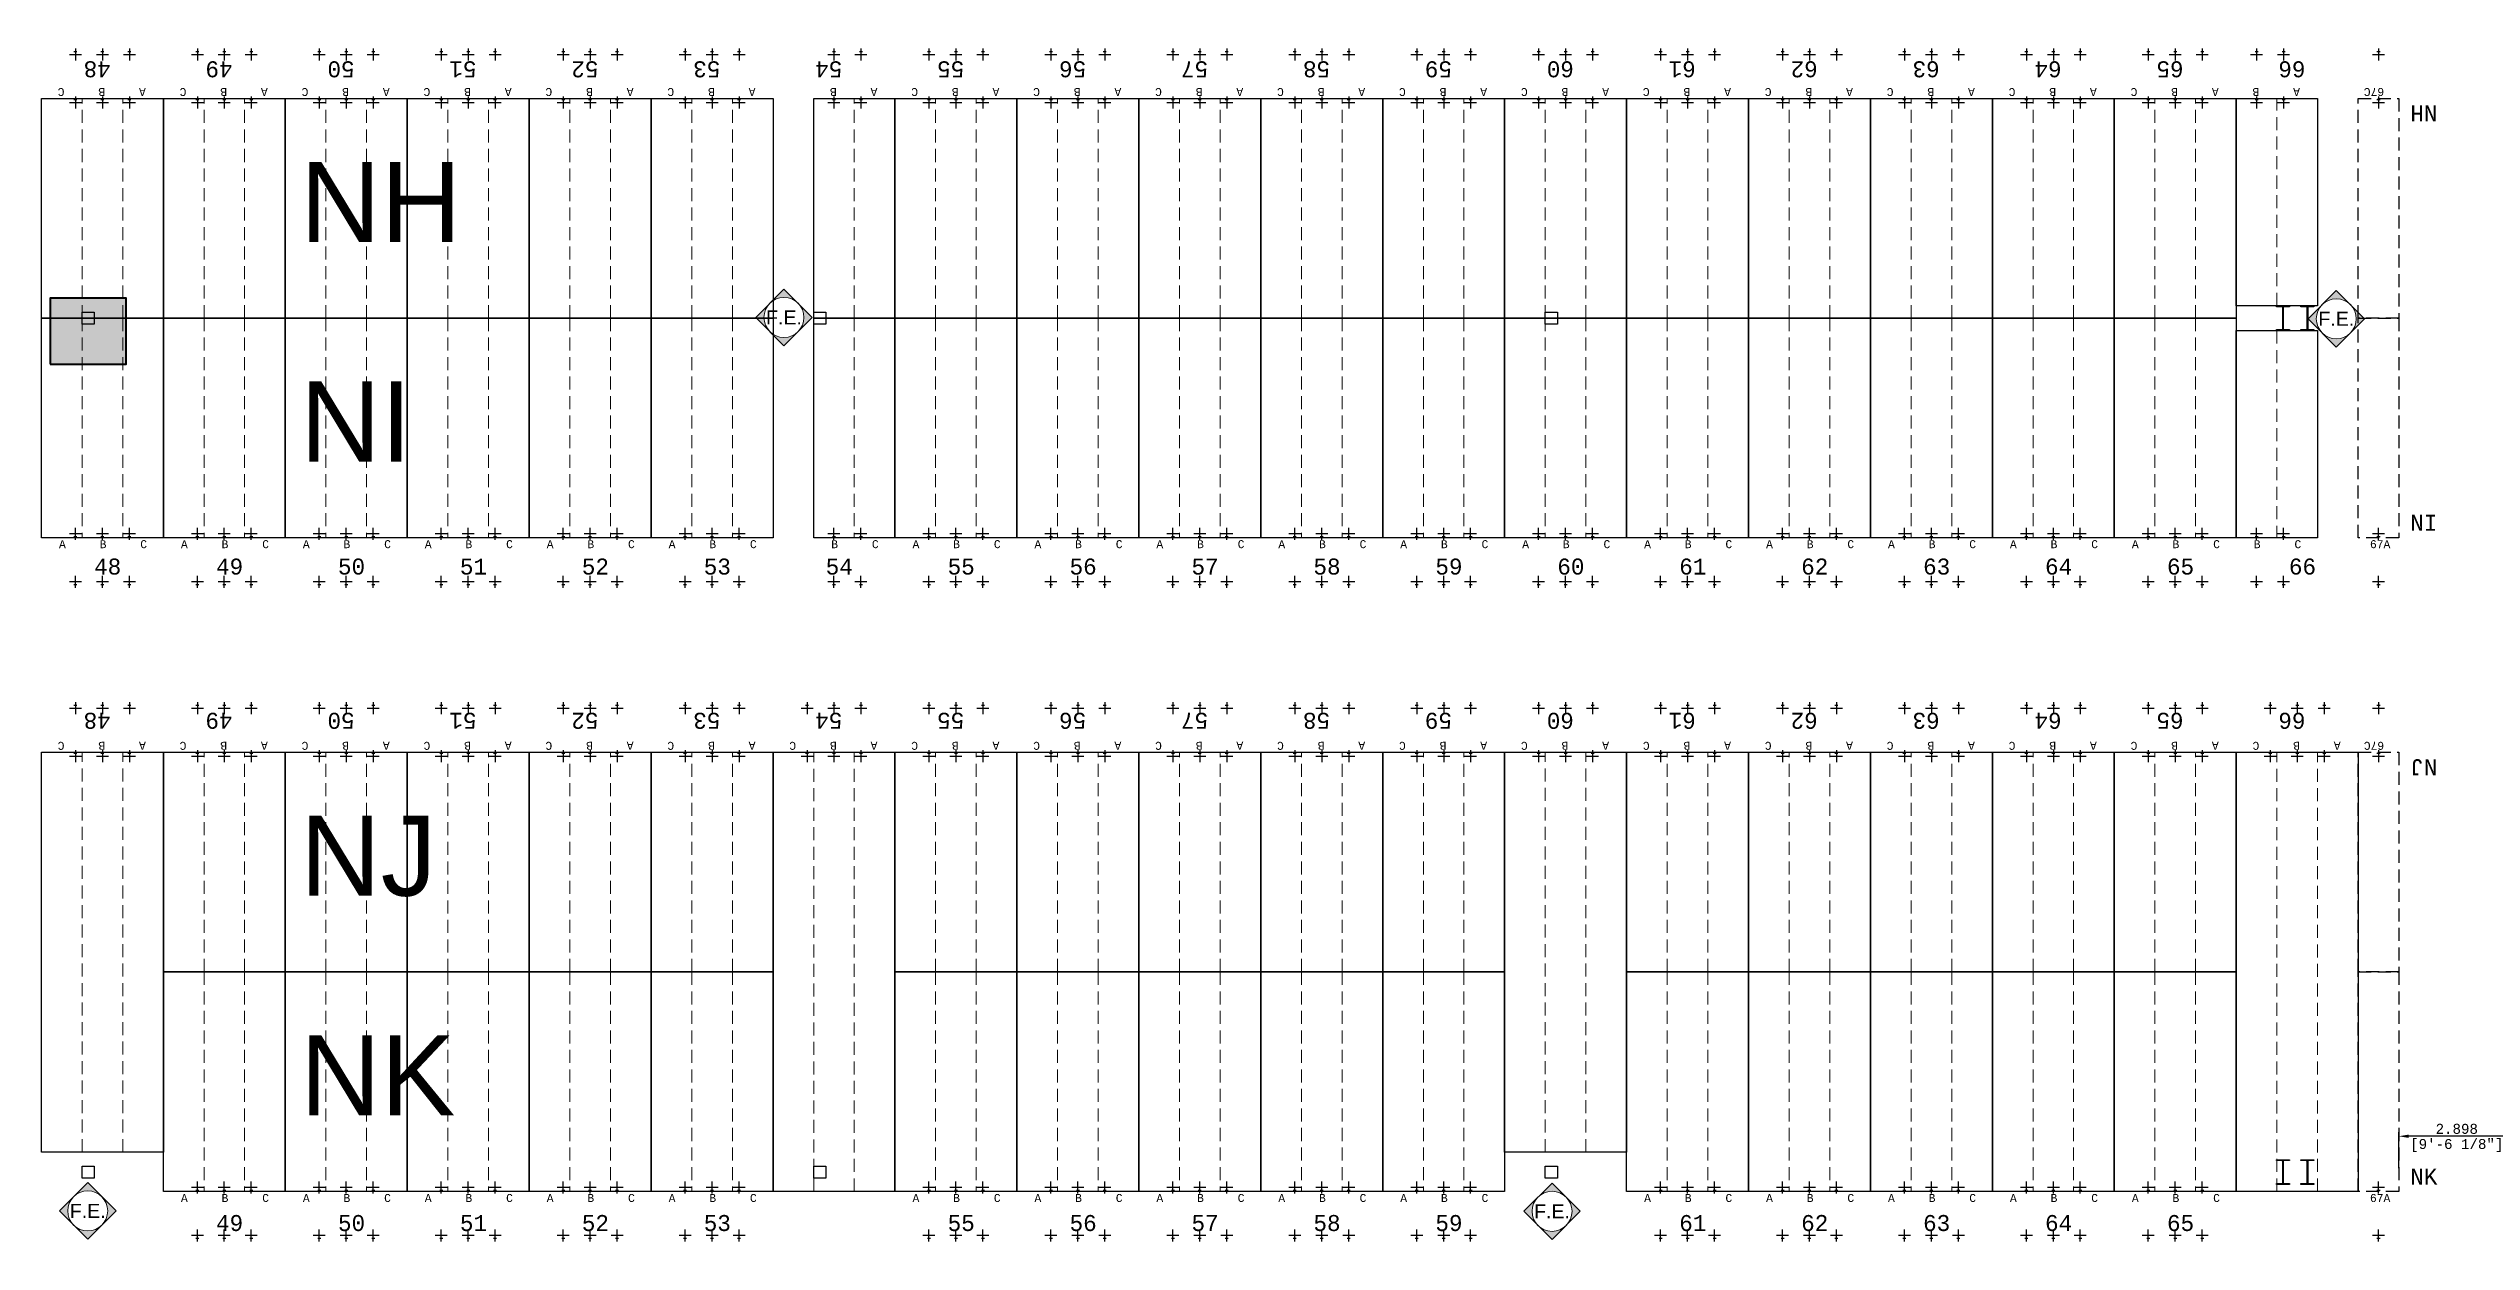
# Model space of a CAD drawing. Header units: inches. Extents: x -233729 to 737493, y -275239 to 196021.
# Drawn here: x 509794 to 570363, y 38634 to 68443 of the extents above; entities that cross this region are included whole.
import ezdxf
from ezdxf.enums import TextEntityAlignment as Align

# ---------------------------------------------------------------- set-up
doc = ezdxf.new("R2010")
doc.units = ezdxf.units.IN
doc.header["$MEASUREMENT"] = 0
doc.linetypes.add('DASHED', pattern=[0.75, 0.5, -0.25])
for name, color, linetype in [('_FL_NEW WH_WALLS', 1, 'Continuous'), ('Bin location transponder', 250, 'Continuous'), ('WF exist equipment', 6, 'Continuous'), ('WF_numbers', 6, 'Continuous')]:
    doc.layers.add(name, color=color, linetype=linetype)
for name, color, linetype, lineweight in [('WF buffer', 1, 'DASHED', 30), ('WF dimensions', 3, 'Continuous', 30), ('WF dimentions', 3, 'Continuous', 30), ('WF transponder', 3, 'Continuous', 30), ('WF_bay', 5, 'Continuous', 30), ('WF_sketch_stock_areas', 30, 'Continuous', 30), ('WF_text', 252, 'Continuous', 30)]:
    doc.layers.add(name, color=color, linetype=linetype, lineweight=lineweight)
doc.styles.add('ARIAL', font='arial.ttf')
doc.styles.add('WF_txt', font='consola.ttf')
doc.styles.add('WF_txt_notes', font='arial.ttf')
doc.dimstyles.new('DIM_50', dxfattribs={"dimscale": 50, "dimtxt": 5, "dimasz": 5, "dimexe": 2, "dimexo": 2, "dimgap": 1.1, "dimtad": 1, "dimtoh": 1, "dimdec": 3, "dimlfac": 0.001, "dimdsep": 46, "dimtxsty": 'WF_txt', "dimcen": 3, "dimclrd": 256, "dimclre": 256, "dimclrt": 7, "dimadec": 1, "dimazin": 0, "dimtfac": 1, "dimtdec": 3, "dimtmove": 0, "dimatfit": 3, "dimfxl": 10, "dimtolj": 1, "dimtzin": 0, "dimlwd": -1, "dimlwe": -1, "dimarcsym": 0})

# ---------------------------------------------------------------- blocks, each defined once
blk = doc.blocks.new('A$C61e42c62')
at = {"layer": '_FL_NEW WH_WALLS'}
for points in [[(3258.00000028126, 5273.945361435413), (3246.000000281259, 5273.945361431688), (3246.000000281259, 5285.945361431688), (3258.00000028126, 5285.945361431688)], [(3978.000000281259, 5273.945361431688), (3966.00000028126, 5273.945361435413), (3966.00000028126, 5285.945361431688), (3978.000000281259, 5285.945361431688)], [(4698.000000281259, 5273.945361431688), (4686.00000028126, 5273.945361431688), (4686.00000028126, 5285.945361431688), (4698.000000281259, 5285.945361431688)], [(3258.00000028126, 4433.945361431688), (3246.000000281259, 4433.945361435413), (3246.000000281259, 4445.945361431688), (3258.00000028126, 4445.945361435413)], [(3978.000000281259, 4433.945361435413), (3966.000000283122, 4433.945361431688), (3966.00000028126, 4445.945361435413), (3978.000000281259, 4445.945361431688)], [(4698.000000281259, 4433.945361431688), (4686.000000283121, 4433.945361435413), (4686.000000283121, 4445.945361431688), (4698.000000281259, 4445.945361431688)]]:
    blk.add_lwpolyline(points, close=True, dxfattribs=at)
for points in [[(5412.00000028126, 5292.185361430049), (5418.427500281483, 5292.185361433774), (5418.427500281483, 5291.225361429155), (5413.092500280589, 5291.225361432879, 0.4142135623730951), (5412.302500281483, 5290.435361433774), (5412.302500281483, 5269.455361433327, 0.4142135623730951), (5413.092500282452, 5268.665361430496), (5418.427500281483, 5268.665361430496), (5418.427500281483, 5267.705361433328), (5405.572500282898, 5267.705361433328), (5405.572500282898, 5268.665361430496), (5410.90750028193, 5268.665361430496, 0.4142135623730951), (5411.697500281036, 5269.455361433327), (5411.697500282898, 5290.435361433774, 0.4142135623730951), (5410.90750028193, 5291.225361429155), (5405.572500282898, 5291.225361432879), (5405.572500281036, 5292.185361430049), (5412.00000028126, 5292.185361430049)], [(5436.00000028126, 5292.185361433774), (5442.427500283345, 5292.185361430049), (5442.427500283345, 5291.225361429155), (5437.092500282452, 5291.225361432879, 0.4142135623730951), (5436.302500283346, 5290.435361430048), (5436.30250027962, 5269.455361433327, 0.4142135623730951), (5437.092500280589, 5268.665361430496), (5442.427500281483, 5268.665361430496), (5442.427500283345, 5267.705361437053), (5429.572500282898, 5267.705361433328), (5429.572500281036, 5268.665361434221), (5434.907500283792, 5268.665361430496, 0.4142135623730951), (5435.697500281036, 5269.455361433327), (5435.697500281036, 5290.435361433774, 0.4142135623730951), (5434.907500283792, 5291.225361432879), (5429.572500282898, 5291.225361432879), (5429.572500281036, 5292.185361430049), (5436.00000028126, 5292.185361433774)], [(5412.00000028126, 4452.185361433774), (5418.427500281483, 4452.185361433774), (5418.427500281483, 4451.225361432879), (5413.092500282452, 4451.225361432879, 0.4142135623730951), (5412.302500283345, 4450.435361430049), (5412.302500281483, 4429.455361433327, 0.4142135623730951), (5413.092500282452, 4428.665361434221), (5418.427500281483, 4428.665361434221), (5418.427500281483, 4427.705361433328), (5405.572500281036, 4427.705361433328), (5405.572500281036, 4428.665361434221), (5410.90750028193, 4428.665361434221, 0.4142135623730951), (5411.697500282898, 4429.455361433327), (5411.697500281036, 4450.435361430049, 0.4142135623730951), (5410.90750028193, 4451.225361432879), (5405.572500281036, 4451.225361432879), (5405.572500281036, 4452.185361433774), (5412.00000028126, 4452.185361433774)], [(5436.00000028126, 4452.185361433774), (5442.427500281483, 4452.185361433774), (5442.427500283345, 4451.225361432879), (5437.092500282452, 4451.225361432879, 0.4142135623730951), (5436.302500281483, 4450.435361430049), (5436.302500283346, 4429.455361433327, 0.4142135623730951), (5437.092500282452, 4428.665361434221), (5442.427500283345, 4428.665361434221), (5442.427500283345, 4427.705361433328), (5429.572500282898, 4427.705361433328), (5429.572500282898, 4428.665361434221), (5434.90750028193, 4428.665361434221, 0.4142135623730951), (5435.697500282898, 4429.455361433327), (5435.697500282898, 4450.435361433775, 0.4142135623730951), (5434.907500280067, 4451.225361432879), (5429.572500282898, 4451.225361432879), (5429.572500282898, 4452.185361433774), (5436.00000028126, 4452.185361433774)]]:
    blk.add_lwpolyline(points, format="xyb", dxfattribs=at)
blk = doc.blocks.new('Bin location transponder')
at = {"layer": 'Bin location transponder', "color": 3, "lineweight": 30}
for p, q in [((-600, 0), (600, 0)), ((-150, 300), (150, 300)), ((0, 600), (0, -600))]:
    blk.add_line(p, q, dxfattribs=at)
blk = doc.blocks.new('WF 10x18ft bay')
at = {"layer": 'WF_bay', "linetype": 'DASHED', "lineweight": 5, "ltscale": 650}
for p, q in [((1015.99999833107, 5486.400000327824), (1015.99999833107, 0)), ((2031.999998331071, 5486.400000625849), (2031.999998331071, 0))]:
    blk.add_line(p, q, dxfattribs=at)
at = {"layer": 'WF_bay'}
blk.add_lwpolyline([(-1.668929599e-06, 5486.400000029802), (3047.999998331071, 5486.399999970197), (3047.999999940396, 0), (0, 0)], close=True, dxfattribs=at)
at = {"layer": 'WF transponder', "xscale": 0.25, "yscale": 0.25, "zscale": 0.25, "rotation": 180.0000000062352}
for p in [(849.9999999701978, 100), (1523.999999970198, 100), (2197.999999970198, 100), (849.9999999701978, -1100), (1523.999999970198, -1100), (2197.999999970198, -1100)]:
    blk.add_blockref('Bin location transponder', p, dxfattribs=at)
at = {"layer": 'WF_numbers', "linetype": 'DASHED', "char_height": 200, "attachment_point": 1, "rotation": 1.0275998055671315e-09, "style": 'WF_txt'}
for s, insert in [('A', (439.4118607044218, -62.35349732637406, -723.2652933599893)), ('B', (1455.411860585212, -62.3534973859787, -723.2652933599893)), ('C', (2471.411860406399, -62.3534973859787, -723.2652933599893))]:
    blk.add_mtext_dynamic_manual_height_columns(s, width=423.5307577799235, gutter_width=2117.653788942844, heights=[0], dxfattribs=dict(at, insert=insert))
blk = doc.blocks.new('WF 10x36ft bay')
at = {"layer": 'WF_bay', "linetype": 'DASHED', "lineweight": 5, "ltscale": 650}
for p, q in [((1015.999998271465, 10972.80000013024), (1015.999998271465, 0)), ((2031.999998271465, 10972.80000029029), (2031.999998486042, 3.97364298e-08))]:
    blk.add_line(p, q, dxfattribs=at)
at = {"layer": 'WF_bay'}
blk.add_lwpolyline([(-1.7285346985e-06, 10972.79999997019), (3047.999998271465, 10972.8000000298), (3048, 5.96046448e-08), (0, 0)], close=True, dxfattribs=at)
at = {"layer": 'WF transponder', "xscale": 0.25, "yscale": 0.25, "zscale": 0.25, "rotation": 180.0000000062352}
for p in [(850, 100.0000000298023), (1524, 100.0000000298023), (2198, 100.0000000298023), (850, -1099.999999970197), (1524, -1099.999999970197), (2198, -1099.999999970197)]:
    blk.add_blockref('Bin location transponder', p, dxfattribs=at)
at = {"layer": 'WF_numbers', "linetype": 'DASHED', "char_height": 200, "attachment_point": 1, "rotation": 1.0496472215237655e-09, "style": 'WF_txt'}
for s, insert in [('A', (439.4118607044218, -62.35349726676941, -723.2652933599893)), ('B', (1455.411860585212, -62.35349732637406, -723.2652933599893)), ('C', (2471.411860406399, -62.35349732637406, -723.2652933599893))]:
    blk.add_mtext_dynamic_manual_height_columns(s, width=423.5307577799235, gutter_width=2117.653788942844, heights=[0], dxfattribs=dict(at, insert=insert))
blk = doc.blocks.new('WF 40x216in buffer')
at = {"layer": 'WF buffer', "ltscale": 650}
blk.add_lwpolyline([(-5.96046448e-08, 5486.399999999999), (1016, 5486.399999999999), (1016, 0), (0, 0)], close=True, dxfattribs=at)
at = {"layer": 'WF transponder', "xscale": 0.25, "yscale": 0.25, "zscale": 0.25, "rotation": 180.0000000062352}
for p in [(508, 100), (508, -1100)]:
    blk.add_blockref('Bin location transponder', p, dxfattribs=at)
blk = doc.blocks.new('F.E.')
at = {"layer": 'WF dimensions', "transparency": 33554687}
h = blk.add_hatch(color=7, dxfattribs=at)
h.dxf.hatch_style = 1
h.paths.add_polyline_path([(1153007.375168204, 1003175.601037025), (1152653.821777701, 1003529.154427707, -0.198912367379658), (1152800.268387139, 1003175.601037085, -0.1989123673906116), (1152653.821777642, 1002822.047646403)])
h.paths.add_polyline_path([(1152300.26838696, 1003882.707818269), (1151946.714996397, 1003529.154427767, -0.4142135623730951), (1152653.821777701, 1003529.154427707)])
h.paths.add_polyline_path([(1151800.26838696, 1003175.601037144, -0.198912367379658), (1151946.714996397, 1003529.154427767), (1151593.161605835, 1003175.601037025), (1151946.714996397, 1002822.047646403, -0.1989123673906115)])
h.paths.add_polyline_path([(1152653.821777642, 1002822.047646403, -0.4142135623484061), (1151946.714996397, 1002822.047646403), (1152300.26838702, 1002468.494255841)])
at = {"layer": 'WF dimensions', "color": 7, "lineweight": 5}
blk.add_lwpolyline([(1152300.268387079, 1002468.4942559), (1153007.375168264, 1003175.601037025), (1152300.26838702, 1003882.707818269), (1151593.161605835, 1003175.601037085)], close=True, dxfattribs=at)
blk.add_circle((1152300.268387079, 1003175.601037085), 500.0000000654701, dxfattribs=at)
at = {"layer": 'WF dimensions', "color": 7, "style": 'ARIAL'}
blk.add_text('F.E.', height=350, dxfattribs=at).set_placement((1152300.268387079, 1003175.601037085), align=Align.MIDDLE_CENTER)
blk = doc.blocks.new('WF 10x34ft bay')
at = {"layer": 'WF_bay', "linetype": 'DASHED', "lineweight": 5, "ltscale": 650}
for p, q in [((1143863.299148142, 971519.9700863363, -162219.4367999999), (1143863.299147725, 981509.9299934508, -162219.4367999999)), ((1144879.29914844, 971519.9700864555, -162219.4367999999), (1144879.299147963, 981509.92999357, -162219.4367999999))]:
    blk.add_line(p, q, dxfattribs=at)
at = {"layer": 'WF_bay', "elevation": -162219.4367999999}
blk.add_lwpolyline([(1145895.299147963, 971519.9700864555), (1142847.299147963, 971519.9700862769), (1142847.299146175, 981509.9299935105), (1145895.299146175, 981509.9299935105)], close=True, dxfattribs=at)
at = {"layer": 'WF transponder', "xscale": 0.25, "yscale": 0.25, "zscale": 0.25}
for p in [(1143697.299146175, 982609.9299935105, -162219.4367999999), (1144371.299146175, 982609.9299934506, -162219.4367999999), (1145045.299146115, 982609.9299935105, -162219.4367999999), (1143697.299146175, 981409.9299934508, -162219.4367999999), (1144371.299146175, 981409.9299934508, -162219.4367999999), (1145045.299146175, 981409.92999357, -162219.4367999999)]:
    blk.add_blockref('Bin location transponder', p, dxfattribs=at)
at = {"layer": 'WF_numbers', "linetype": 'DASHED', "char_height": 200, "attachment_point": 1, "rotation": 180.0000000011019, "style": 'WF_txt'}
for s, insert in [('C', (1143423.887285769, 981572.2834908962, -162942.7020933599)), ('B', (1144439.88728565, 981572.2834908369, -162942.7020933599)), ('A', (1145455.887285471, 981572.2834907771, -162942.7020933599))]:
    blk.add_mtext_dynamic_manual_height_columns(s, width=423.5307577799235, gutter_width=2117.653788942844, heights=[0], dxfattribs=dict(at, insert=insert))
blk = doc.blocks.new('*D533')
at = {"layer": 'WF dimentions', "transparency": 16777216}
for p, q in [((568545.7374006306, 40468.00105393057), (568545.7374006306, 41363.88516956691)), ((571193.3797489201, 41263.88516956692), (568795.7374006306, 41263.88516956692)), ((571443.3797489201, 40468.00105410937), (571443.3797489201, 41363.88516956691))]:
    blk.add_line(p, q, dxfattribs=at)
for points in [[(568795.7374006306, 41305.55183623358), (568795.7374006306, 41222.21850290025), (568545.7374006306, 41263.88516956692)], [(571193.3797489201, 41305.55183623358), (571193.3797489201, 41222.21850290025), (571443.3797489201, 41263.88516956692)]]:
    blk.add_solid(points, dxfattribs=at)
at = {"layer": 'WF dimentions', "color": 7, "transparency": 16777216, "char_height": 250, "attachment_point": 5, "style": 'WF_txt'}
for s, insert in [('\\A1;[9\'-6 1/8"]', (569994.5585747754, 41031.18815349958)), ('\\A1;2.898', (569994.5585747754, 41447.3281688018))]:
    blk.add_mtext(s, dxfattribs=dict(at, insert=insert))

msp = doc.modelspace()

# ---------------------------------------------------------------- hatches: boundary and pattern name
at = {"layer": 'WF exist equipment', "transparency": 33554559}
h = msp.add_hatch(dxfattribs=at)
h.set_pattern_fill('ANSI31', color=256, angle=-80.83426910229804)
h.set_pattern_definition([(45, (-669500.7617468443, -909313.5690367805), (-0.0883883476483185, 0.0883883476483185), [])])
h.paths.add_polyline_path([(509836.1373981034, 60556.40104961517), (511736.1373981034, 60556.40104961517), (511736.1373981034, 62206.40104961517), (509836.1373981034, 62206.40104961517)])

# ---------------------------------------------------------------- linework, layer by layer
at = {"layer": 'WF exist equipment', "lineweight": 40, "elevation": -162219.4367999999}
msp.add_lwpolyline([(509836.1373981034, 60556.40104961517), (511736.1373981034, 60556.40104961517), (511736.1373981034, 62206.40104961517), (509836.1373981034, 62206.40104961517)], close=True, dxfattribs=at)
at = {"layer": 'WF_bay', "linetype": 'DASHED', "lineweight": 5, "ltscale": 650}
for p, q in [((529937.7374015843, 61706.16087257985, -162219.4367999999), (529937.7374015843, 67192.56087285404, -162219.4367999999)), ((565497.7374002729, 62014.89704960707, -162219.4367999999), (565497.7374002729, 67191.83630061272, -162219.4367999999)), ((529937.7373996172, 61706.16087341432, -162219.4367999999), (529937.7373996172, 56219.7608727825, -162219.4367999999)), ((565497.7374008094, 61393.10504973058, -162219.4367999999), (565497.7374002729, 56219.03630060081, -162219.4367999999))]:
    msp.add_line(p, q, dxfattribs=at)
at = {"layer": 'WF_bay', "elevation": -162219.4367999999}
for points in [[(530953.7374015842, 61706.16087281826), (528921.7373987233, 61706.16087293747), (528921.7373971735, 67192.56087291363), (530953.7373999153, 67192.56087285404)], [(566513.7374017035, 62014.89704954747), (564481.7373989021, 62014.89704966668), (564481.7373958622, 67191.83630055313), (566513.737398604, 67191.83630061272)], [(528921.7373987829, 61706.16087299707), (530953.7373996174, 61706.16087275866), (530953.7374012268, 56219.7608727825), (528921.7374004518, 56219.76087290171)], [(564481.7373999153, 61393.10504984979), (566513.7374007499, 61393.10504967098), (566513.7374018823, 56219.03630060081), (564481.7374011074, 56219.03630072001)]]:
    msp.add_lwpolyline(points, close=True, dxfattribs=at)

# ---------------------------------------------------------------- block references
at = {"layer": '_FL_NEW WH_WALLS', "color": 0, "xscale": 25.39999999990112, "yscale": 25.39999999990112, "zscale": 25.39999999990112}
msp.add_blockref('A$C61e42c62', (428185.3373912428, -72406.61113022019, -162219.4367999999), dxfattribs=at)
at = {"layer": 'WF dimensions'}
for p in [(-624120.4170258845, -941452.6931263792, 162219.4367999999), (-585316.8298953975, -941486.8580312122, 162219.4367999999), (-641525.1886418068, -963776.7110836492, 162219.4367999999), (-604922.0706724728, -963787.3055036056, 162219.4367999999)]:
    msp.add_blockref('F.E.', p, dxfattribs=at)
at = {"layer": 'WF exist equipment', "color": 7, "true_color": 0xffffff}
for p in [(-633229.5617478098, -930653.2520789492), (-596653.5617463792, -930653.2520790685)]:
    msp.add_blockref('WF 10x34ft bay', p, dxfattribs=at)
at = {"layer": 'WF transponder', "xscale": 0.25, "yscale": 0.25, "zscale": 0.25}
for p in [(529429.7373999153, 68292.56087285404, -162219.4367999999), (530103.7373999153, 68292.56087285404, -162219.4367999999), (564989.7373986635, 68291.83630061272, -162219.4367999999), (565663.7373987233, 68291.83630061272, -162219.4367999999), (529429.7373999153, 67092.56087291366, -162219.4367999999), (530103.7373999153, 67092.56087291366, -162219.4367999999), (564989.7373986635, 67091.83630061272, -162219.4367999999), (565663.7373986637, 67091.83630055313, -162219.4367999999)]:
    msp.add_blockref('Bin location transponder', p, dxfattribs=at)
at = {"layer": 'WF transponder', "xscale": 0.25, "yscale": 0.25, "zscale": 0.25, "rotation": 180.0000000062352}
for p in [(529429.7374012864, 56319.76087278251, -162219.4367999999), (530103.7374012864, 56319.76087278251, -162219.4367999999), (564989.737401942, 56319.0363006008, -162219.4367999999), (565663.7374019419, 56319.0363006008, -162219.4367999999), (529429.7374012265, 55119.7608727229, -162219.4367999999), (530103.7374012268, 55119.7608727229, -162219.4367999999), (564989.737401942, 55119.0363005412, -162219.4367999999), (565663.7374019419, 55119.0363005412, -162219.4367999999)]:
    msp.add_blockref('Bin location transponder', p, dxfattribs=at)
at = {"layer": 'WF_sketch_stock_areas'}
for name, p, rotation in [('WF 10x18ft bay', (512665.7373978888, 67192.56087279442, -162219.4367999999), 179.9999999999069), ('WF 10x18ft bay', (515713.7373978888, 67192.56087285404, -162219.4367999999), 179.9999999999069), ('WF 10x18ft bay', (518761.7373978888, 67192.56087285404, -162219.4367999999), 179.9999999999069), ('WF 10x18ft bay', (521809.7373978888, 67192.56087291363, -162219.4367999999), 179.9999999999069), ('WF 10x18ft bay', (524857.7373978888, 67192.56087279442, -162219.4367999999), 179.9999999999069), ('WF 10x18ft bay', (527905.7373978888, 67192.56087285404, -162219.4367999999), 179.9999999999069), ('WF 10x18ft bay', (534001.7373978888, 67192.56087279442, -162219.4367999999), 179.9999999999069), ('WF 10x18ft bay', (537049.7373978889, 67192.56087285404, -162219.4367999999), 179.9999999999069), ('WF 10x18ft bay', (540097.7373978888, 67192.56087279442, -162219.4367999999), 179.9999999999069), ('WF 10x18ft bay', (543145.7373978888, 67192.56087279442, -162219.4367999999), 179.9999999999069), ('WF 10x18ft bay', (546193.7373978888, 67192.56087279442, -162219.4367999999), 179.9999999999069), ('WF 10x18ft bay', (549241.7373978888, 67192.56087285404, -162219.4367999999), 179.9999999999069), ('WF 10x18ft bay', (552289.7373978889, 67192.56087285404, -162219.4367999999), 179.9999999999069), ('WF 10x18ft bay', (555337.7373978888, 67192.56087285404, -162219.4367999999), 179.9999999999069), ('WF 10x18ft bay', (558385.7373978888, 67192.56087279442, -162219.4367999999), 179.9999999999069), ('WF 10x18ft bay', (561433.7373978888, 67192.56087285404, -162219.4367999999), 179.9999999999069), ('WF 10x18ft bay', (564481.7373979484, 67192.56087279442, -162219.4367999999), 179.9999999999069), ('WF 40x216in buffer', (568545.7373993789, 67192.56087303287, -162219.4367999999), 179.9999999992709), ('WF 10x18ft bay', (515713.7373983061, 50856.67791450147, -162219.4367999999), 179.9999999999069), ('WF 10x18ft bay', (518761.737398306, 50856.67791456106, -162219.4367999999), 179.9999999999069), ('WF 10x18ft bay', (521809.737398306, 50856.67791450147, -162219.4367999999), 179.9999999999069), ('WF 10x18ft bay', (524857.7373983657, 50856.67791450147, -162219.4367999999), 179.9999999999069), ('WF 10x18ft bay', (527905.7373983061, 50856.67791450147, -162219.4367999999), 179.9999999999069), ('WF 10x36ft bay', (530953.7373997961, 50856.67795717839, -162219.4367999999), 180.0000000000523), ('WF 10x18ft bay', (534001.737398306, 50856.67791450147, -162219.4367999999), 179.9999999999069), ('WF 10x18ft bay', (537049.737398306, 50856.67791450147, -162219.4367999999), 179.9999999999069), ('WF 10x18ft bay', (540097.737398306, 50856.67791450147, -162219.4367999999), 179.9999999999069), ('WF 10x18ft bay', (543145.7373983061, 50856.67791444187, -162219.4367999999), 179.9999999999069), ('WF 10x18ft bay', (546193.7373983061, 50856.67791450147, -162219.4367999999), 179.9999999999069), ('WF 10x18ft bay', (552289.737398306, 50856.67791456106, -162219.4367999999), 179.9999999999069), ('WF 10x18ft bay', (555337.737398306, 50856.67791450147, -162219.4367999999), 179.9999999999069), ('WF 10x18ft bay', (558385.7373983061, 50856.67791450147, -162219.4367999999), 179.9999999999069), ('WF 10x18ft bay', (561433.7373983061, 50856.67791450147, -162219.4367999999), 179.9999999999069), ('WF 10x18ft bay', (564481.7373983061, 50856.67791450147, -162219.4367999999), 179.9999999999069), ('WF 10x36ft bay', (567529.7373997961, 50856.67795711878, -162219.4367999999), 180.0000000000523), ('WF 40x216in buffer', (568545.7373997961, 50856.67795723799, -162219.4367999999), 179.9999999996107)]:
    msp.add_blockref(name, p, dxfattribs=dict(at, rotation=rotation))
for name, p in [('WF 10x18ft bay', (509617.7374012267, 56219.7608727825, -162219.4367999999)), ('WF 10x18ft bay', (512665.7374012267, 56219.7608727825, -162219.4367999999)), ('WF 10x18ft bay', (515713.7374011671, 56219.7608727825, -162219.4367999999)), ('WF 10x18ft bay', (518761.7374012265, 56219.76087284211, -162219.4367999999)), ('WF 10x18ft bay', (521809.7374012265, 56219.7608727825, -162219.4367999999)), ('WF 10x18ft bay', (524857.7374012268, 56219.76087284211, -162219.4367999999)), ('WF 10x18ft bay', (530953.7374012268, 56219.7608727825, -162219.4367999999)), ('WF 10x18ft bay', (534001.7374012265, 56219.7608727825, -162219.4367999999)), ('WF 10x18ft bay', (537049.737401167, 56219.76087284211, -162219.4367999999)), ('WF 10x18ft bay', (540097.737401167, 56219.7608727825, -162219.4367999999)), ('WF 10x18ft bay', (543145.7374012268, 56219.76087284211, -162219.4367999999)), ('WF 10x18ft bay', (546193.7374012268, 56219.7608727825, -162219.4367999999)), ('WF 10x18ft bay', (549241.7374011672, 56219.76087284211, -162219.4367999999)), ('WF 10x18ft bay', (552289.7374012265, 56219.7608727825, -162219.4367999999)), ('WF 10x18ft bay', (555337.7374012268, 56219.76087284211, -162219.4367999999)), ('WF 10x18ft bay', (558385.7374011672, 56219.76087284211, -162219.4367999999)), ('WF 10x18ft bay', (561433.7374012268, 56219.7608727825, -162219.4367999999)), ('WF 40x216in buffer', (567529.7374001537, 56219.76087290171, -162219.4367999999)), ('WF 10x18ft bay', (512665.7374015842, 39883.87791448955, -162219.4367999999)), ('WF 10x18ft bay', (515713.7374015842, 39883.87791448955, -162219.4367999999)), ('WF 10x18ft bay', (518761.7374015843, 39883.87791448955, -162219.4367999999)), ('WF 10x18ft bay', (521809.7374015843, 39883.87791448955, -162219.4367999999)), ('WF 10x18ft bay', (524857.7374015843, 39883.87791442993, -162219.4367999999)), ('WF 10x18ft bay', (530953.7374015842, 39883.87791442993, -162219.4367999999)), ('WF 10x18ft bay', (534001.7374015843, 39883.87791448955, -162219.4367999999)), ('WF 10x18ft bay', (537049.7374015843, 39883.87791448955, -162219.4367999999)), ('WF 10x18ft bay', (540097.7374015843, 39883.87791448955, -162219.4367999999)), ('WF 10x18ft bay', (543145.7374015843, 39883.87791442993, -162219.4367999999)), ('WF 10x18ft bay', (549241.7374015843, 39883.87791448955, -162219.4367999999)), ('WF 10x18ft bay', (552289.7374015843, 39883.87791448955, -162219.4367999999)), ('WF 10x18ft bay', (555337.7374015843, 39883.87791448955, -162219.4367999999)), ('WF 10x18ft bay', (558385.7374015843, 39883.87791454915, -162219.4367999999)), ('WF 10x18ft bay', (561433.7374015843, 39883.87791442993, -162219.4367999999)), ('WF 40x216in buffer', (567529.7374006306, 39883.87795716647, -162219.4367999999))]:
    msp.add_blockref(name, p, dxfattribs=at)

# ---------------------------------------------------------------- texts
at = {"layer": 'WF_numbers', "linetype": 'DASHED', "style": 'WF_txt'}
for s, width, gutter_width, insert, char_height, attachment_point, rotation in [('48', 423.5307577885687, 2117.653788942844, (511349.0568399821, 67722.77219641332, -162219.4367999999), 400, 1, 180.00000000030892), ('49', 423.5307577885687, 2117.653788942844, (514397.0568399822, 67722.77219647293, -162219.4367999999), 400, 1, 180.00000000030892), ('50', 423.5307577885687, 2117.653788942844, (517445.0568400418, 67722.77219641332, -162219.4367999999), 400, 1, 180.00000000030892), ('51', 423.5307577885687, 2117.653788942844, (520493.0568400418, 67722.77219647293, -162219.4367999999), 400, 1, 180.00000000030892), ('52', 423.5307577885687, 2117.653788942844, (523541.0568400418, 67722.77219647293, -162219.4367999999), 400, 1, 180.00000000030892), ('53', 423.5307577885687, 2117.653788942844, (526589.0568400418, 67722.77219647293, -162219.4367999999), 400, 1, 180.00000000030892), ('54', 423.5307577885687, 2117.653788942844, (529637.0568401014, 67722.77219641332, -162219.4367999999), 400, 1, 180.00000000030892), ('55', 423.5307577885687, 2117.653788942844, (532685.0568401014, 67722.77219641332, -162219.4367999999), 400, 1, 180.00000000030892), ('56', 423.5307577885687, 2117.653788942844, (535733.0568401014, 67722.77219641332, -162219.4367999999), 400, 1, 180.00000000030892), ('57', 423.5307577885687, 2117.653788942844, (538781.056840161, 67722.77219647293, -162219.4367999999), 400, 1, 180.00000000030892), ('58', 423.5307577885687, 2117.653788942844, (541829.056840161, 67722.77219641332, -162219.4367999999), 400, 1, 180.00000000030892), ('59', 423.5307577885687, 2117.653788942844, (544877.056840161, 67722.77219647293, -162219.4367999999), 400, 1, 180.00000000030892), ('60', 423.5307577885687, 2117.653788942844, (547925.056840161, 67722.77219647293, -162219.4367999999), 400, 1, 180.00000000030892), ('61', 423.5307577885687, 2117.653788942844, (550973.056840161, 67722.77219647293, -162219.4367999999), 400, 1, 180.00000000030892), ('62', 423.5307577885687, 2117.653788942844, (554021.0568402206, 67722.77219641332, -162219.4367999999), 400, 1, 180.00000000030892), ('63', 423.5307577885687, 2117.653788942844, (557069.0568402206, 67722.77219647293, -162219.4367999999), 400, 1, 180.00000000030892), ('64', 423.5307577885687, 2117.653788942844, (560117.0568402802, 67722.77219641332, -162219.4367999999), 400, 1, 180.00000000030892), ('65', 423.5307577885687, 2117.653788942844, (563165.0568402802, 67722.77219647293, -162219.4367999999), 400, 1, 180.00000000030892), ('66', 423.5307577885687, 2117.653788942844, (566213.0568402802, 67722.77219647293, -162219.4367999999), 400, 1, 180.00000000030892), ('B', 423.5307577799235, 2117.653788942843, (529498.32553933, 67254.91437024, -162942.7020933599), 200, 1, 180.0000000009345), ('A', 423.5307577799235, 2117.653788942843, (530514.325539211, 67254.91437024, -162942.7020933599), 200, 1, 180.0000000009345), ('B', 423.5307577799235, 2117.653788942843, (565058.325538019, 67254.1897979391, -162942.7020933599), 200, 1, 180.0000000009345), ('A', 423.5307577799235, 2117.653788942843, (566074.3255378996, 67254.1897978795, -162942.7020933599), 200, 1, 180.0000000009345), ('67C', 423.5307577799235, 2117.653788942844, (568179.05183349, 67254.91436922672, -162942.7020933599), 200, 1, 180.00000000134136), ('NH', 423.5307577885687, 2117.653788942844, (568831.6789051685, 66620.08985442048, -486658.3103999997), 400, 3, 179.9999999993851), ('B', 423.5307577799235, 2117.653788942844, (529361.1492618715, 56157.40737539653, -162942.7020933599), 200, 1, 1.0275940759891802e-09), ('C', 423.5307577799235, 2117.653788942844, (530377.1492616928, 56157.40737533692, -162942.7020933599), 200, 1, 1.0275940759891802e-09), ('B', 423.5307577799235, 2117.653788942844, (564921.1492625272, 56156.68280321481, -162942.7020933599), 200, 1, 1.0275940759891802e-09), ('C', 423.5307577799235, 2117.653788942844, (565937.1492623483, 56156.68280315521, -162942.7020933599), 200, 1, 1.0275940759891802e-09), ('67A', 423.5307577799235, 2117.653788942844, (567824.4525075351, 56157.40737551574, -162942.7020933599), 200, 1, 1.0290092817431533e-09), ('48', 423.5307577885687, 2117.653788942844, (511349.0568399821, 51444.603720547, -162219.4367999999), 400, 1, 180.00000000030892), ('49', 423.5307577885687, 2117.653788942844, (514397.0568400418, 51444.6037206066, -162219.4367999999), 400, 1, 180.00000000030892), ('50', 423.5307577885687, 2117.653788942844, (517445.0568400418, 51444.603720547, -162219.4367999999), 400, 1, 180.00000000030892), ('51', 423.5307577885687, 2117.653788942844, (520493.0568400418, 51444.6037206066, -162219.4367999999), 400, 1, 180.00000000030892), ('52', 423.5307577885687, 2117.653788942844, (523541.0568400418, 51444.6037206066, -162219.4367999999), 400, 1, 180.00000000030892), ('53', 423.5307577885687, 2117.653788942844, (526589.0568400418, 51444.6037206066, -162219.4367999999), 400, 1, 180.00000000030892), ('54', 423.5307577885687, 2117.653788942844, (529637.0568400418, 51444.6037206066, -162219.4367999999), 400, 1, 180.00000000030892), ('55', 423.5307577885687, 2117.653788942844, (532685.0568401014, 51444.603720547, -162219.4367999999), 400, 1, 180.00000000030892), ('56', 423.5307577885687, 2117.653788942844, (535733.0568401014, 51444.603720547, -162219.4367999999), 400, 1, 180.00000000030892), ('57', 423.5307577885687, 2117.653788942844, (538781.056840161, 51444.6037206066, -162219.4367999999), 400, 1, 180.00000000030892), ('58', 423.5307577885687, 2117.653788942844, (541829.056840161, 51444.603720547, -162219.4367999999), 400, 1, 180.00000000030892), ('59', 423.5307577885687, 2117.653788942844, (544877.056840161, 51444.6037206066, -162219.4367999999), 400, 1, 180.00000000030892), ('60', 423.5307577885687, 2117.653788942844, (547925.056840161, 51444.6037206066, -162219.4367999999), 400, 1, 180.00000000030892), ('61', 423.5307577885687, 2117.653788942844, (550973.0568402206, 51444.6037206066, -162219.4367999999), 400, 1, 180.00000000030892), ('62', 423.5307577885687, 2117.653788942844, (554021.0568402206, 51444.6037206066, -162219.4367999999), 400, 1, 180.00000000030892), ('63', 423.5307577885687, 2117.653788942844, (557069.0568402206, 51444.6037206662, -162219.4367999999), 400, 1, 180.00000000030892), ('64', 423.5307577885687, 2117.653788942844, (560117.0568402206, 51444.603720547, -162219.4367999999), 400, 1, 180.00000000030892), ('65', 423.5307577885687, 2117.653788942844, (563165.0568402802, 51444.6037206066, -162219.4367999999), 400, 1, 180.00000000030892), ('66', 423.5307577885687, 2117.653788942844, (566213.0568402802, 51444.6037206066, -162219.4367999999), 400, 1, 180.00000000030892), ('67C', 423.5307577799235, 2117.653788942844, (568179.0518339669, 50919.03145343188, -162942.7020933599), 200, 1, 180.00000000134136), ('NJ', 423.5307577885687, 2117.653788942844, (568831.6789054667, 50284.20693862561, -486658.3103999997), 400, 3, 179.9999999993851), ('67A', 423.5307577799235, 2117.653788942844, (567824.4525080121, 39821.52445978048, -162942.7020933599), 200, 1, 1.0290092817431533e-09)]:
    msp.add_mtext_dynamic_manual_height_columns(s, width=width, gutter_width=gutter_width, heights=[0], dxfattribs=dict(at, insert=insert, char_height=char_height, attachment_point=attachment_point, rotation=rotation))
at = {"layer": 'WF_numbers', "linetype": 'DASHED', "attachment_point": 1, "style": 'WF_txt'}
for s, width, gutter_width, insert, char_height in [('NI', 423.5307577885686, 2117.653788942843, (568831.6789173876, 56792.23204440001, -486658.3103999997), 399.9999999999998), ('48', 423.5307577885687, 2117.653788942844, (510934.4176340496, 55698.38302046184, -162219.4367999999), 400), ('49', 423.5307577885687, 2117.653788942844, (513982.4176339899, 55698.38302046184, -162219.4367999999), 400), ('50', 423.5307577885687, 2117.653788942844, (517030.4176338707, 55698.38302046184, -162219.4367999999), 400), ('51', 423.5307577885687, 2117.653788942844, (520078.4176337515, 55698.38302046184, -162219.4367999999), 400), ('52', 423.5307577885687, 2117.653788942844, (523126.4176336323, 55698.38302046184, -162219.4367999999), 400), ('53', 423.5307577885687, 2117.653788942844, (526174.4176335131, 55698.38302046184, -162219.4367999999), 400), ('54', 423.5307577885687, 2117.653788942844, (529222.4176333939, 55698.38302046184, -162219.4367999999), 400), ('55', 423.5307577885687, 2117.653788942844, (532270.4176332747, 55698.38302046184, -162219.4367999999), 400), ('56', 423.5307577885687, 2117.653788942844, (535318.4176331555, 55698.38302046184, -162219.4367999999), 400), ('57', 423.5307577885687, 2117.653788942844, (538366.4176330364, 55698.38302046184, -162219.4367999999), 400), ('58', 423.5307577885687, 2117.653788942844, (541414.4176329171, 55698.38302046184, -162219.4367999999), 400), ('59', 423.5307577885687, 2117.653788942844, (544462.4176327978, 55698.38302046184, -162219.4367999999), 400), ('60', 423.5307577885687, 2117.653788942844, (547510.4176326786, 55698.38302046184, -162219.4367999999), 400), ('61', 423.5307577885687, 2117.653788942844, (550558.4176325594, 55698.38302046184, -162219.4367999999), 400), ('62', 423.5307577885687, 2117.653788942844, (553606.4176324402, 55698.38302040222, -162219.4367999999), 400), ('63', 423.5307577885687, 2117.653788942844, (556654.4176323806, 55698.38302046184, -162219.4367999999), 400), ('64', 423.5307577885687, 2117.653788942844, (559702.4176322018, 55698.38302040222, -162219.4367999999), 400), ('65', 423.5307577885687, 2117.653788942844, (562750.4176320826, 55698.38302046184, -162219.4367999999), 400), ('66', 423.5307577885687, 2117.653788942844, (565798.417632023, 55698.38302040222, -162219.4367999999), 400), ('NK', 423.5307577885686, 2117.653788942843, (568831.6789167916, 40456.34914529447, -486658.3103999997), 399.9999999999998), ('49', 423.5307577885687, 2117.653788942844, (513982.4176356589, 39295.95218587045, -162219.4367999999), 400), ('50', 423.5307577885687, 2117.653788942844, (517030.4176355397, 39295.95218593005, -162219.4367999999), 400), ('51', 423.5307577885687, 2117.653788942844, (520078.4176354204, 39295.95218587045, -162219.4367999999), 400), ('52', 423.5307577885687, 2117.653788942844, (523126.4176353012, 39295.95218593005, -162219.4367999999), 400), ('53', 423.5307577885687, 2117.653788942844, (526174.4176351822, 39295.95218587045, -162219.4367999999), 400), ('55', 423.5307577885687, 2117.653788942844, (532270.4176349436, 39295.95218587045, -162219.4367999999), 400), ('56', 423.5307577885687, 2117.653788942844, (535318.4176348244, 39295.95218593005, -162219.4367999999), 400), ('57', 423.5307577885687, 2117.653788942844, (538366.4176347052, 39295.95218587045, -162219.4367999999), 400), ('58', 423.5307577885687, 2117.653788942844, (541414.417634586, 39295.95218587045, -162219.4367999999), 400), ('59', 423.5307577885687, 2117.653788942844, (544462.4176344667, 39295.95218587045, -162219.4367999999), 400), ('61', 423.5307577885687, 2117.653788942844, (550558.417634288, 39295.95218593005, -162219.4367999999), 400), ('62', 423.5307577885687, 2117.653788942844, (553606.4176341093, 39295.95218587045, -162219.4367999999), 400), ('63', 423.5307577885687, 2117.653788942844, (556654.41763399, 39295.95218593005, -162219.4367999999), 400), ('64', 423.5307577885687, 2117.653788942844, (559702.4176338707, 39295.95218587045, -162219.4367999999), 400), ('65', 423.5307577885687, 2117.653788942844, (562750.4176337515, 39295.95218593005, -162219.4367999999), 400)]:
    msp.add_mtext_dynamic_manual_height_columns(s, width=width, gutter_width=gutter_width, heights=[0], dxfattribs=dict(at, insert=insert, char_height=char_height))
at = {"layer": 'WF_text', "char_height": 2000, "attachment_point": 1, "style": 'WF_txt_notes'}
for s, insert in [('NH', (516082.2451853548, 65609.20019549254, -162581.0694466799)), ('NI', (516082.2451870238, 60122.79999017838, -162581.0694466799)), ('NJ', (516082.2451857721, 49273.31723719958, -162581.0694466799)), ('NK', (516082.2451873814, 43786.91703176621, -162581.0694466799))]:
    msp.add_mtext_dynamic_manual_height_columns(s, width=1096.381504776775, gutter_width=2117.653788942844, heights=[0], dxfattribs=dict(at, insert=insert))

# ---------------------------------------------------------------- dimensions: what is measured, and where the dimension line sits
at = {"layer": 'WF dimentions'}
dim = msp.add_linear_dim(base=(568545.7374006306, 41263.88516956692), p1=(571443.3797489201, 40368.00105410938), p2=(568545.7374006306, 40368.00105393056, -162219.4367999999), dimstyle='DIM_50', override={"dimpost": '\\X'}, dxfattribs=at)
dim.commit()
dim.dimension.update_dxf_attribs({"geometry": '*D533', "text_midpoint": (569994.5585747754, 41263.88516956692)})

doc.saveas('drawing.dxf')
